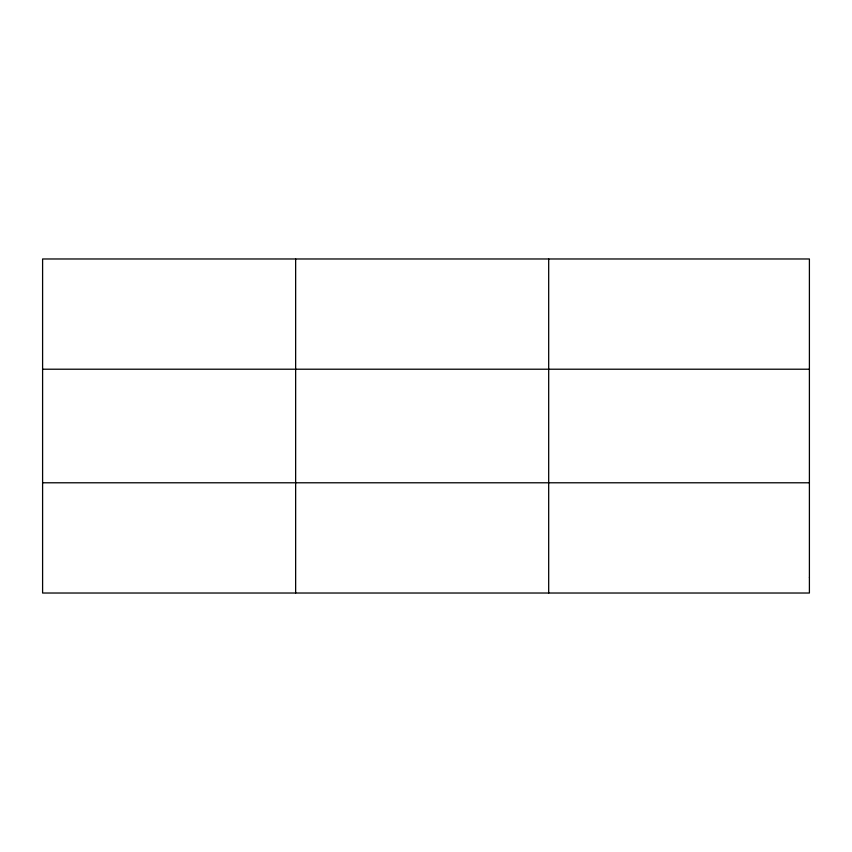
<?xml version="1.0" encoding="UTF-8"?>
<svg xmlns="http://www.w3.org/2000/svg" width="852" height="852" viewBox="0 0 852 852"><rect width="100%" height="100%" fill="white"/><g stroke="black" fill="none" stroke-linecap="round" stroke-linejoin="round"><path stroke-width="1.28" d="M295.644 258.976L295.644 593.024M548.688 258.976L548.688 593.024M42.6 369.214L809.4 369.214M42.6 482.786L809.4 482.786M809.4 577.283L809.4 593.024L42.6 593.024L42.6 258.976L809.4 258.976L809.4 577.283"/></g></svg>
